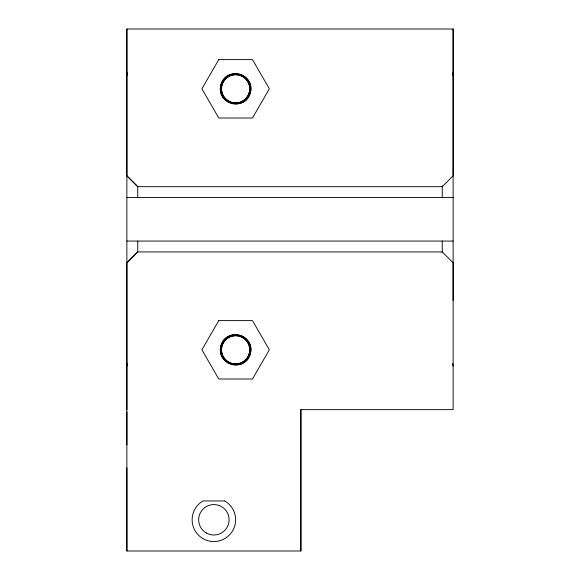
<?xml version="1.0" encoding="UTF-8"?>
<svg xmlns="http://www.w3.org/2000/svg" width="580" height="580" viewBox="0 0 580 580"><rect width="100%" height="100%" fill="white"/><g stroke="black" fill="none" stroke-linecap="round" stroke-linejoin="round"><path stroke-width="0.87" d="M453.125 29L453.125 175.812L442.25 186.688L137.75 186.688L126.875 175.812L126.875 29L453.125 29L453.125 409.625L300.875 409.625L300.875 551L126.875 551L126.875 262.812L137.75 251.938L442.25 251.938L453.125 262.812L453.125 300.288M126.875 366.125L127.317 363.457M452.683 75.168L453.125 72.5M126.875 262.812L137.75 251.938L137.75 241.062M126.875 197.562L453.125 197.562M126.875 241.062L453.125 241.062M126.875 175.812L137.75 186.688L137.75 197.562M452.683 363.457L453.125 366.125M126.875 72.5L127.317 75.168M442.25 185.781L442.25 197.562M442.25 241.062L442.25 252.844M300.875 409.625L300.875 551M126.875 29L126.875 409.625M126.875 411.8L126.875 444.846M126.875 467.929L126.875 551M220.922 84.876C215.608 103.914 245.412 111.897 250.328 92.757C255.642 73.711 225.838 65.728 220.922 84.876M220.922 345.868C215.608 364.914 245.412 372.897 250.328 353.749C255.642 334.711 225.838 326.728 220.922 345.868M218.769 59.617L201.912 88.812L218.769 118.008L252.481 118.008L269.337 88.812L252.481 59.617L218.769 59.617M218.769 320.617L201.912 349.812L218.769 379.008L252.481 379.008L269.337 349.812L252.481 320.617L218.769 320.617M224.75 500.953L203 500.953A21.75 21.75 0 0 0 197.214 533.774A21.75 21.75 0 0 0 230.536 533.774A21.75 21.75 0 0 0 224.75 500.953M228.556 101.058A14.137 14.137 0 0 0 249.762 88.812A14.137 14.137 0 0 0 228.556 76.567A14.137 14.137 0 0 0 228.556 101.058M225.627 98.81A14.137 14.137 0 0 0 249.284 92.474A14.137 14.137 0 0 0 231.964 75.153A14.137 14.137 0 0 0 225.627 98.81M228.012 102A15.225 15.225 0 0 0 250.85 88.812A15.225 15.225 0 0 0 228.012 75.625A15.225 15.225 0 0 0 228.012 102M225.627 359.81A14.137 14.137 0 0 0 249.284 353.474A14.137 14.137 0 0 0 231.964 336.154A14.137 14.137 0 0 0 225.627 359.81M228.556 362.058A14.137 14.137 0 0 0 249.762 349.812A14.137 14.137 0 0 0 228.556 337.567A14.137 14.137 0 0 0 228.556 362.058M228.012 363A15.225 15.225 0 0 0 250.85 349.812A15.225 15.225 0 0 0 228.012 336.625A15.225 15.225 0 0 0 228.012 363M206.262 532.976A15.225 15.225 0 0 0 229.1 519.789A15.225 15.225 0 0 0 206.262 506.608A15.225 15.225 0 0 0 206.262 532.976"/></g></svg>
